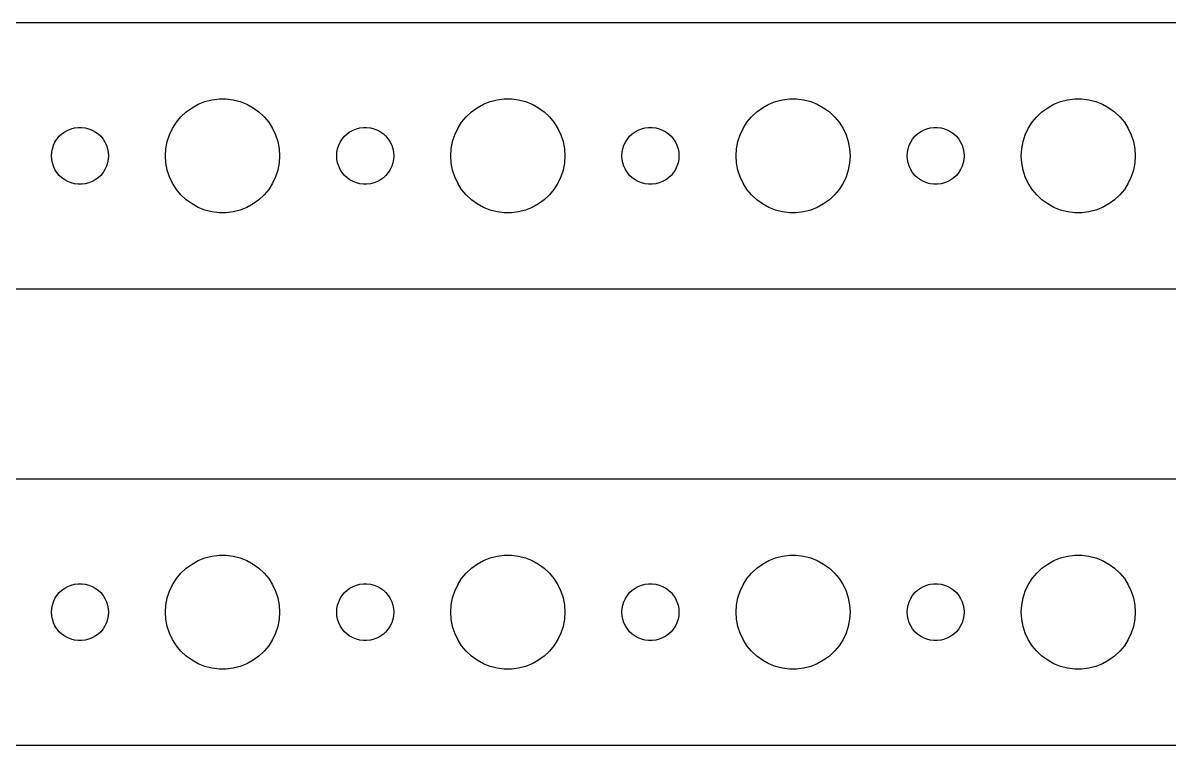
# Model space of a CAD drawing. Header units: metres. Extents: x -247 to 247, y 41 to 79.
# Drawn here: x 124.5 to 184.8, y 41 to 79 of the extents above; entities that cross this region are included whole.
import ezdxf

# ---------------------------------------------------------------- set-up
doc = ezdxf.new("R2010")
doc.units = ezdxf.units.M

msp = doc.modelspace()

# ---------------------------------------------------------------- linework, layer by layer
for p, q in [((242.314, 78.9901), (-242.314, 78.9901)), ((133.723, 74.7145), (134.073, 74.8532)), ((134.073, 74.8532), (134.438, 74.9469)), ((134.438, 74.9469), (134.812, 74.9941)), ((134.812, 74.9941), (135.188, 74.9941)), ((135.188, 74.9941), (135.562, 74.9469)), ((135.562, 74.9469), (135.927, 74.8532)), ((135.927, 74.8532), (136.277, 74.7145)), ((148.723, 74.7145), (149.073, 74.8532)), ((149.073, 74.8532), (149.438, 74.9469)), ((149.438, 74.9469), (149.812, 74.9941)), ((149.812, 74.9941), (150.188, 74.9941)), ((150.188, 74.9941), (150.562, 74.9469)), ((150.562, 74.9469), (150.927, 74.8532)), ((150.927, 74.8532), (151.277, 74.7145)), ((163.723, 74.7145), (164.073, 74.8532)), ((164.073, 74.8532), (164.438, 74.9469)), ((164.438, 74.9469), (164.812, 74.9941)), ((164.812, 74.9941), (165.188, 74.9941)), ((165.188, 74.9941), (165.562, 74.9469)), ((165.562, 74.9469), (165.927, 74.8532)), ((165.927, 74.8532), (166.277, 74.7145)), ((178.723, 74.7145), (179.073, 74.8532)), ((179.073, 74.8532), (179.438, 74.9469)), ((179.438, 74.9469), (179.812, 74.9941)), ((179.812, 74.9941), (180.188, 74.9941)), ((180.188, 74.9941), (180.562, 74.9469)), ((180.562, 74.9469), (180.927, 74.8532)), ((180.927, 74.8532), (181.277, 74.7145)), ((132.813, 74.0536), (133.088, 74.3115)), ((133.088, 74.3115), (133.393, 74.533)), ((133.393, 74.533), (133.723, 74.7145)), ((136.277, 74.7145), (136.607, 74.533)), ((136.607, 74.533), (136.912, 74.3115)), ((136.912, 74.3115), (137.187, 74.0536)), ((147.813, 74.0536), (148.088, 74.3115)), ((148.088, 74.3115), (148.393, 74.533)), ((148.393, 74.533), (148.723, 74.7145)), ((151.277, 74.7145), (151.607, 74.533)), ((151.607, 74.533), (151.912, 74.3115)), ((151.912, 74.3115), (152.187, 74.0536)), ((162.813, 74.0536), (163.088, 74.3115)), ((163.088, 74.3115), (163.393, 74.533)), ((163.393, 74.533), (163.723, 74.7145)), ((166.277, 74.7145), (166.607, 74.533)), ((166.607, 74.533), (166.912, 74.3115)), ((166.912, 74.3115), (167.187, 74.0536)), ((177.813, 74.0536), (178.088, 74.3115)), ((178.088, 74.3115), (178.393, 74.533)), ((178.393, 74.533), (178.723, 74.7145)), ((181.277, 74.7145), (181.607, 74.533)), ((181.607, 74.533), (181.912, 74.3115)), ((181.912, 74.3115), (182.187, 74.0536)), ((132.371, 73.4453), (132.573, 73.7634)), ((132.573, 73.7634), (132.813, 74.0536)), ((137.187, 74.0536), (137.427, 73.7634)), ((137.427, 73.7634), (137.629, 73.4453)), ((147.371, 73.4453), (147.573, 73.7634)), ((147.573, 73.7634), (147.813, 74.0536)), ((152.187, 74.0536), (152.427, 73.7634)), ((152.427, 73.7634), (152.629, 73.4453)), ((162.371, 73.4453), (162.573, 73.7634)), ((162.573, 73.7634), (162.813, 74.0536)), ((167.187, 74.0536), (167.427, 73.7634)), ((167.427, 73.7634), (167.629, 73.4453)), ((177.371, 73.4453), (177.573, 73.7634)), ((177.573, 73.7634), (177.813, 74.0536)), ((182.187, 74.0536), (182.427, 73.7634)), ((182.427, 73.7634), (182.629, 73.4453)), ((126.286, 72.8817), (126.407, 73.0268)), ((126.407, 73.0268), (126.544, 73.1558)), ((126.544, 73.1558), (126.696, 73.2665)), ((126.696, 73.2665), (126.861, 73.3572)), ((126.861, 73.3572), (127.036, 73.4266)), ((127.036, 73.4266), (127.219, 73.4734)), ((127.219, 73.4734), (127.406, 73.497)), ((127.406, 73.497), (127.594, 73.497)), ((127.594, 73.497), (127.781, 73.4734)), ((127.781, 73.4734), (127.964, 73.4266)), ((127.964, 73.4266), (128.139, 73.3572)), ((128.139, 73.3572), (128.304, 73.2665)), ((128.304, 73.2665), (128.456, 73.1558)), ((128.456, 73.1558), (128.593, 73.0268)), ((128.593, 73.0268), (128.714, 72.8817)), ((132.094, 72.7461), (132.211, 73.1044)), ((132.211, 73.1044), (132.371, 73.4453)), ((137.629, 73.4453), (137.789, 73.1044)), ((137.789, 73.1044), (137.906, 72.7461)), ((141.286, 72.8817), (141.407, 73.0268)), ((141.407, 73.0268), (141.544, 73.1558)), ((141.544, 73.1558), (141.696, 73.2665)), ((141.696, 73.2665), (141.861, 73.3572)), ((141.861, 73.3572), (142.036, 73.4266)), ((142.036, 73.4266), (142.219, 73.4734)), ((142.219, 73.4734), (142.406, 73.497)), ((142.406, 73.497), (142.594, 73.497)), ((142.594, 73.497), (142.781, 73.4734)), ((142.781, 73.4734), (142.964, 73.4266)), ((142.964, 73.4266), (143.139, 73.3572)), ((143.139, 73.3572), (143.304, 73.2665)), ((143.304, 73.2665), (143.456, 73.1558)), ((143.456, 73.1558), (143.593, 73.0268)), ((143.593, 73.0268), (143.714, 72.8817)), ((147.094, 72.7461), (147.211, 73.1044)), ((147.211, 73.1044), (147.371, 73.4453)), ((152.629, 73.4453), (152.789, 73.1044)), ((152.789, 73.1044), (152.906, 72.7461)), ((156.286, 72.8817), (156.407, 73.0268)), ((156.407, 73.0268), (156.544, 73.1558)), ((156.544, 73.1558), (156.696, 73.2665)), ((156.696, 73.2665), (156.861, 73.3572)), ((156.861, 73.3572), (157.036, 73.4266)), ((157.036, 73.4266), (157.219, 73.4734)), ((157.219, 73.4734), (157.406, 73.497)), ((157.406, 73.497), (157.594, 73.497)), ((157.594, 73.497), (157.781, 73.4734)), ((157.781, 73.4734), (157.964, 73.4266)), ((157.964, 73.4266), (158.139, 73.3572)), ((158.139, 73.3572), (158.304, 73.2665)), ((158.304, 73.2665), (158.456, 73.1558)), ((158.456, 73.1558), (158.593, 73.0268)), ((158.593, 73.0268), (158.714, 72.8817)), ((162.094, 72.7461), (162.211, 73.1044)), ((162.211, 73.1044), (162.371, 73.4453)), ((167.629, 73.4453), (167.789, 73.1044)), ((167.789, 73.1044), (167.906, 72.7461)), ((171.286, 72.8817), (171.407, 73.0268)), ((171.407, 73.0268), (171.544, 73.1558)), ((171.544, 73.1558), (171.696, 73.2665)), ((171.696, 73.2665), (171.861, 73.3572)), ((171.861, 73.3572), (172.036, 73.4266)), ((172.036, 73.4266), (172.219, 73.4734)), ((172.219, 73.4734), (172.406, 73.497)), ((172.406, 73.497), (172.594, 73.497)), ((172.594, 73.497), (172.781, 73.4734)), ((172.781, 73.4734), (172.964, 73.4266)), ((172.964, 73.4266), (173.139, 73.3572)), ((173.139, 73.3572), (173.304, 73.2665)), ((173.304, 73.2665), (173.456, 73.1558)), ((173.456, 73.1558), (173.593, 73.0268)), ((173.593, 73.0268), (173.714, 72.8817)), ((177.094, 72.7461), (177.211, 73.1044)), ((177.211, 73.1044), (177.371, 73.4453)), ((182.629, 73.4453), (182.789, 73.1044)), ((182.789, 73.1044), (182.906, 72.7461)), ((126.012, 72.188), (126.047, 72.373)), ((126.047, 72.373), (126.105, 72.5522)), ((126.105, 72.5522), (126.186, 72.7226)), ((126.186, 72.7226), (126.286, 72.8817)), ((128.714, 72.8817), (128.814, 72.7226)), ((128.814, 72.7226), (128.895, 72.5522)), ((128.895, 72.5522), (128.953, 72.373)), ((128.953, 72.373), (128.988, 72.188)), ((132, 72), (132.024, 72.376)), ((132.024, 72.376), (132.094, 72.7461)), ((137.906, 72.7461), (137.976, 72.376)), ((137.976, 72.376), (138, 72)), ((141.012, 72.188), (141.047, 72.373)), ((141.047, 72.373), (141.105, 72.5522)), ((141.105, 72.5522), (141.186, 72.7226)), ((141.186, 72.7226), (141.286, 72.8817)), ((143.714, 72.8817), (143.814, 72.7226)), ((143.814, 72.7226), (143.895, 72.5522)), ((143.895, 72.5522), (143.953, 72.373)), ((143.953, 72.373), (143.988, 72.188)), ((147, 72), (147.024, 72.376)), ((147.024, 72.376), (147.094, 72.7461)), ((152.906, 72.7461), (152.976, 72.376)), ((152.976, 72.376), (153, 72)), ((156.012, 72.188), (156.047, 72.373)), ((156.047, 72.373), (156.105, 72.5522)), ((156.105, 72.5522), (156.186, 72.7226)), ((156.186, 72.7226), (156.286, 72.8817)), ((158.714, 72.8817), (158.814, 72.7226)), ((158.814, 72.7226), (158.895, 72.5522)), ((158.895, 72.5522), (158.953, 72.373)), ((158.953, 72.373), (158.988, 72.188)), ((162, 72), (162.024, 72.376)), ((162.024, 72.376), (162.094, 72.7461)), ((167.906, 72.7461), (167.976, 72.376)), ((167.976, 72.376), (168, 72)), ((171.012, 72.188), (171.047, 72.373)), ((171.047, 72.373), (171.105, 72.5522)), ((171.105, 72.5522), (171.186, 72.7226)), ((171.186, 72.7226), (171.286, 72.8817)), ((173.714, 72.8817), (173.814, 72.7226)), ((173.814, 72.7226), (173.895, 72.5522)), ((173.895, 72.5522), (173.953, 72.373)), ((173.953, 72.373), (173.988, 72.188)), ((177, 72), (177.024, 72.376)), ((177.024, 72.376), (177.094, 72.7461)), ((182.906, 72.7461), (182.976, 72.376)), ((182.976, 72.376), (183, 72)), ((126, 72), (126.012, 72.188)), ((126.012, 71.812), (126, 72)), ((126.047, 71.627), (126.012, 71.812)), ((128.988, 71.812), (128.953, 71.627)), ((128.988, 72.188), (129, 72)), ((129, 72), (128.988, 71.812)), ((132.024, 71.624), (132, 72)), ((138, 72), (137.976, 71.624)), ((141, 72), (141.012, 72.188)), ((141.012, 71.812), (141, 72)), ((141.047, 71.627), (141.012, 71.812)), ((143.988, 71.812), (143.953, 71.627)), ((143.988, 72.188), (144, 72)), ((144, 72), (143.988, 71.812)), ((147.024, 71.624), (147, 72)), ((153, 72), (152.976, 71.624)), ((156, 72), (156.012, 72.188)), ((156.012, 71.812), (156, 72)), ((156.047, 71.627), (156.012, 71.812)), ((158.988, 71.812), (158.953, 71.627)), ((158.988, 72.188), (159, 72)), ((159, 72), (158.988, 71.812)), ((162.024, 71.624), (162, 72)), ((168, 72), (167.976, 71.624)), ((171, 72), (171.012, 72.188)), ((171.012, 71.812), (171, 72)), ((171.047, 71.627), (171.012, 71.812)), ((173.988, 71.812), (173.953, 71.627)), ((173.988, 72.188), (174, 72)), ((174, 72), (173.988, 71.812)), ((177.024, 71.624), (177, 72)), ((183, 72), (182.976, 71.624)), ((126.105, 71.4478), (126.047, 71.627)), ((126.186, 71.2774), (126.105, 71.4478)), ((126.286, 71.1183), (126.186, 71.2774)), ((128.814, 71.2774), (128.714, 71.1183)), ((128.895, 71.4478), (128.814, 71.2774)), ((128.953, 71.627), (128.895, 71.4478)), ((132.094, 71.2539), (132.024, 71.624)), ((132.211, 70.8956), (132.094, 71.2539)), ((137.906, 71.2539), (137.789, 70.8956)), ((137.976, 71.624), (137.906, 71.2539)), ((141.105, 71.4478), (141.047, 71.627)), ((141.186, 71.2774), (141.105, 71.4478)), ((141.286, 71.1183), (141.186, 71.2774)), ((143.814, 71.2774), (143.714, 71.1183)), ((143.895, 71.4478), (143.814, 71.2774)), ((143.953, 71.627), (143.895, 71.4478)), ((147.094, 71.2539), (147.024, 71.624)), ((147.211, 70.8956), (147.094, 71.2539)), ((152.906, 71.2539), (152.789, 70.8956)), ((152.976, 71.624), (152.906, 71.2539)), ((156.105, 71.4478), (156.047, 71.627)), ((156.186, 71.2774), (156.105, 71.4478)), ((156.286, 71.1183), (156.186, 71.2774)), ((158.814, 71.2774), (158.714, 71.1183)), ((158.895, 71.4478), (158.814, 71.2774)), ((158.953, 71.627), (158.895, 71.4478)), ((162.094, 71.2539), (162.024, 71.624)), ((162.211, 70.8956), (162.094, 71.2539)), ((167.906, 71.2539), (167.789, 70.8956)), ((167.976, 71.624), (167.906, 71.2539)), ((171.105, 71.4478), (171.047, 71.627)), ((171.186, 71.2774), (171.105, 71.4478)), ((171.286, 71.1183), (171.186, 71.2774)), ((173.814, 71.2774), (173.714, 71.1183)), ((173.895, 71.4478), (173.814, 71.2774)), ((173.953, 71.627), (173.895, 71.4478)), ((177.094, 71.2539), (177.024, 71.624)), ((177.211, 70.8956), (177.094, 71.2539)), ((182.906, 71.2539), (182.789, 70.8956)), ((182.976, 71.624), (182.906, 71.2539)), ((126.407, 70.9732), (126.286, 71.1183)), ((126.544, 70.8442), (126.407, 70.9732)), ((126.696, 70.7335), (126.544, 70.8442)), ((126.861, 70.6428), (126.696, 70.7335)), ((127.036, 70.5734), (126.861, 70.6428)), ((127.219, 70.5266), (127.036, 70.5734)), ((127.406, 70.503), (127.219, 70.5266)), ((127.781, 70.5266), (127.594, 70.503)), ((127.964, 70.5734), (127.781, 70.5266)), ((128.139, 70.6428), (127.964, 70.5734)), ((128.304, 70.7335), (128.139, 70.6428)), ((128.456, 70.8442), (128.304, 70.7335)), ((128.593, 70.9732), (128.456, 70.8442)), ((128.714, 71.1183), (128.593, 70.9732)), ((132.371, 70.5547), (132.211, 70.8956)), ((132.573, 70.2366), (132.371, 70.5547)), ((137.629, 70.5547), (137.427, 70.2366)), ((137.789, 70.8956), (137.629, 70.5547)), ((141.407, 70.9732), (141.286, 71.1183)), ((141.544, 70.8442), (141.407, 70.9732)), ((141.696, 70.7335), (141.544, 70.8442)), ((141.861, 70.6428), (141.696, 70.7335)), ((142.036, 70.5734), (141.861, 70.6428)), ((142.219, 70.5266), (142.036, 70.5734)), ((142.406, 70.503), (142.219, 70.5266)), ((142.781, 70.5266), (142.594, 70.503)), ((142.964, 70.5734), (142.781, 70.5266)), ((143.139, 70.6428), (142.964, 70.5734)), ((143.304, 70.7335), (143.139, 70.6428)), ((143.456, 70.8442), (143.304, 70.7335)), ((143.593, 70.9732), (143.456, 70.8442)), ((143.714, 71.1183), (143.593, 70.9732)), ((147.371, 70.5547), (147.211, 70.8956)), ((147.573, 70.2366), (147.371, 70.5547)), ((152.629, 70.5547), (152.427, 70.2366)), ((152.789, 70.8956), (152.629, 70.5547)), ((156.407, 70.9732), (156.286, 71.1183)), ((156.544, 70.8442), (156.407, 70.9732)), ((156.696, 70.7335), (156.544, 70.8442)), ((156.861, 70.6428), (156.696, 70.7335)), ((157.036, 70.5734), (156.861, 70.6428)), ((157.219, 70.5266), (157.036, 70.5734)), ((157.406, 70.503), (157.219, 70.5266)), ((157.781, 70.5266), (157.594, 70.503)), ((157.964, 70.5734), (157.781, 70.5266)), ((158.139, 70.6428), (157.964, 70.5734)), ((158.304, 70.7335), (158.139, 70.6428)), ((158.456, 70.8442), (158.304, 70.7335)), ((158.593, 70.9732), (158.456, 70.8442)), ((158.714, 71.1183), (158.593, 70.9732)), ((162.371, 70.5547), (162.211, 70.8956)), ((162.573, 70.2366), (162.371, 70.5547)), ((167.629, 70.5547), (167.427, 70.2366)), ((167.789, 70.8956), (167.629, 70.5547)), ((171.407, 70.9732), (171.286, 71.1183)), ((171.544, 70.8442), (171.407, 70.9732)), ((171.696, 70.7335), (171.544, 70.8442)), ((171.861, 70.6428), (171.696, 70.7335)), ((172.036, 70.5734), (171.861, 70.6428)), ((172.219, 70.5266), (172.036, 70.5734)), ((172.406, 70.503), (172.219, 70.5266)), ((172.781, 70.5266), (172.594, 70.503)), ((172.964, 70.5734), (172.781, 70.5266)), ((173.139, 70.6428), (172.964, 70.5734)), ((173.304, 70.7335), (173.139, 70.6428)), ((173.456, 70.8442), (173.304, 70.7335)), ((173.593, 70.9732), (173.456, 70.8442)), ((173.714, 71.1183), (173.593, 70.9732)), ((177.371, 70.5547), (177.211, 70.8956)), ((177.573, 70.2366), (177.371, 70.5547)), ((182.629, 70.5547), (182.427, 70.2366)), ((182.789, 70.8956), (182.629, 70.5547)), ((127.594, 70.503), (127.406, 70.503)), ((132.813, 69.9464), (132.573, 70.2366)), ((133.088, 69.6885), (132.813, 69.9464)), ((137.187, 69.9464), (136.912, 69.6885)), ((137.427, 70.2366), (137.187, 69.9464)), ((142.594, 70.503), (142.406, 70.503)), ((147.813, 69.9464), (147.573, 70.2366)), ((148.088, 69.6885), (147.813, 69.9464)), ((152.187, 69.9464), (151.912, 69.6885)), ((152.427, 70.2366), (152.187, 69.9464)), ((157.594, 70.503), (157.406, 70.503)), ((162.813, 69.9464), (162.573, 70.2366)), ((163.088, 69.6885), (162.813, 69.9464)), ((167.187, 69.9464), (166.912, 69.6885)), ((167.427, 70.2366), (167.187, 69.9464)), ((172.594, 70.503), (172.406, 70.503)), ((177.813, 69.9464), (177.573, 70.2366)), ((178.088, 69.6885), (177.813, 69.9464)), ((182.187, 69.9464), (181.912, 69.6885)), ((182.427, 70.2366), (182.187, 69.9464)), ((133.393, 69.467), (133.088, 69.6885)), ((133.723, 69.2855), (133.393, 69.467)), ((136.607, 69.467), (136.277, 69.2855)), ((136.912, 69.6885), (136.607, 69.467)), ((148.393, 69.467), (148.088, 69.6885)), ((148.723, 69.2855), (148.393, 69.467)), ((151.607, 69.467), (151.277, 69.2855)), ((151.912, 69.6885), (151.607, 69.467)), ((163.393, 69.467), (163.088, 69.6885)), ((163.723, 69.2855), (163.393, 69.467)), ((166.607, 69.467), (166.277, 69.2855)), ((166.912, 69.6885), (166.607, 69.467)), ((178.393, 69.467), (178.088, 69.6885)), ((178.723, 69.2855), (178.393, 69.467)), ((181.607, 69.467), (181.277, 69.2855)), ((181.912, 69.6885), (181.607, 69.467)), ((134.073, 69.1468), (133.723, 69.2855)), ((134.438, 69.0531), (134.073, 69.1468)), ((134.812, 69.0059), (134.438, 69.0531)), ((135.188, 69.0059), (134.812, 69.0059)), ((135.562, 69.0531), (135.188, 69.0059)), ((135.927, 69.1468), (135.562, 69.0531)), ((136.277, 69.2855), (135.927, 69.1468)), ((149.073, 69.1468), (148.723, 69.2855)), ((149.438, 69.0531), (149.073, 69.1468)), ((149.812, 69.0059), (149.438, 69.0531)), ((150.188, 69.0059), (149.812, 69.0059)), ((150.562, 69.0531), (150.188, 69.0059)), ((150.927, 69.1468), (150.562, 69.0531)), ((151.277, 69.2855), (150.927, 69.1468)), ((164.073, 69.1468), (163.723, 69.2855)), ((164.438, 69.0531), (164.073, 69.1468)), ((164.812, 69.0059), (164.438, 69.0531)), ((165.188, 69.0059), (164.812, 69.0059)), ((165.562, 69.0531), (165.188, 69.0059)), ((165.927, 69.1468), (165.562, 69.0531)), ((166.277, 69.2855), (165.927, 69.1468)), ((179.073, 69.1468), (178.723, 69.2855)), ((179.438, 69.0531), (179.073, 69.1468)), ((179.812, 69.0059), (179.438, 69.0531)), ((180.188, 69.0059), (179.812, 69.0059)), ((180.562, 69.0531), (180.188, 69.0059)), ((180.927, 69.1468), (180.562, 69.0531)), ((181.277, 69.2855), (180.927, 69.1468)), ((-242.314, 65.0099), (242.314, 65.0099)), ((242.314, 54.9901), (-242.314, 54.9901)), ((133.393, 50.533), (133.723, 50.7145)), ((133.723, 50.7145), (134.073, 50.8532)), ((134.073, 50.8532), (134.438, 50.9469)), ((134.438, 50.9469), (134.812, 50.9941)), ((134.812, 50.9941), (135.188, 50.9941)), ((135.188, 50.9941), (135.562, 50.9469)), ((135.562, 50.9469), (135.927, 50.8532)), ((135.927, 50.8532), (136.277, 50.7145)), ((136.277, 50.7145), (136.607, 50.533)), ((148.393, 50.533), (148.723, 50.7145)), ((148.723, 50.7145), (149.073, 50.8532)), ((149.073, 50.8532), (149.438, 50.9469)), ((149.438, 50.9469), (149.812, 50.9941)), ((149.812, 50.9941), (150.188, 50.9941)), ((150.188, 50.9941), (150.562, 50.9469)), ((150.562, 50.9469), (150.927, 50.8532)), ((150.927, 50.8532), (151.277, 50.7145)), ((151.277, 50.7145), (151.607, 50.533)), ((163.393, 50.533), (163.723, 50.7145)), ((163.723, 50.7145), (164.073, 50.8532)), ((164.073, 50.8532), (164.438, 50.9469)), ((164.438, 50.9469), (164.812, 50.9941)), ((164.812, 50.9941), (165.188, 50.9941)), ((165.188, 50.9941), (165.562, 50.9469)), ((165.562, 50.9469), (165.927, 50.8532)), ((165.927, 50.8532), (166.277, 50.7145)), ((166.277, 50.7145), (166.607, 50.533)), ((178.393, 50.533), (178.723, 50.7145)), ((178.723, 50.7145), (179.073, 50.8532)), ((179.073, 50.8532), (179.438, 50.9469)), ((179.438, 50.9469), (179.812, 50.9941)), ((179.812, 50.9941), (180.188, 50.9941)), ((180.188, 50.9941), (180.562, 50.9469)), ((180.562, 50.9469), (180.927, 50.8532)), ((180.927, 50.8532), (181.277, 50.7145)), ((181.277, 50.7145), (181.607, 50.533)), ((132.573, 49.7634), (132.813, 50.0536)), ((132.813, 50.0536), (133.088, 50.3115)), ((133.088, 50.3115), (133.393, 50.533)), ((136.607, 50.533), (136.912, 50.3115)), ((136.912, 50.3115), (137.187, 50.0536)), ((137.187, 50.0536), (137.427, 49.7634)), ((147.573, 49.7634), (147.813, 50.0536)), ((147.813, 50.0536), (148.088, 50.3115)), ((148.088, 50.3115), (148.393, 50.533)), ((151.607, 50.533), (151.912, 50.3115)), ((151.912, 50.3115), (152.187, 50.0536)), ((152.187, 50.0536), (152.427, 49.7634)), ((162.573, 49.7634), (162.813, 50.0536)), ((162.813, 50.0536), (163.088, 50.3115)), ((163.088, 50.3115), (163.393, 50.533)), ((166.607, 50.533), (166.912, 50.3115)), ((166.912, 50.3115), (167.187, 50.0536)), ((167.187, 50.0536), (167.427, 49.7634)), ((177.573, 49.7634), (177.813, 50.0536)), ((177.813, 50.0536), (178.088, 50.3115)), ((178.088, 50.3115), (178.393, 50.533)), ((181.607, 50.533), (181.912, 50.3115)), ((181.912, 50.3115), (182.187, 50.0536)), ((182.187, 50.0536), (182.427, 49.7634)), ((126.861, 49.3572), (127.036, 49.4266)), ((127.036, 49.4266), (127.219, 49.4734)), ((127.219, 49.4734), (127.406, 49.497)), ((127.406, 49.497), (127.594, 49.497)), ((127.594, 49.497), (127.781, 49.4734)), ((127.781, 49.4734), (127.964, 49.4266)), ((127.964, 49.4266), (128.139, 49.3572)), ((132.211, 49.1044), (132.371, 49.4453)), ((132.371, 49.4453), (132.573, 49.7634)), ((137.427, 49.7634), (137.629, 49.4453)), ((137.629, 49.4453), (137.789, 49.1044)), ((141.861, 49.3572), (142.036, 49.4266)), ((142.036, 49.4266), (142.219, 49.4734)), ((142.219, 49.4734), (142.406, 49.497)), ((142.406, 49.497), (142.594, 49.497)), ((142.594, 49.497), (142.781, 49.4734)), ((142.781, 49.4734), (142.964, 49.4266)), ((142.964, 49.4266), (143.139, 49.3572)), ((147.211, 49.1044), (147.371, 49.4453)), ((147.371, 49.4453), (147.573, 49.7634)), ((152.427, 49.7634), (152.629, 49.4453)), ((152.629, 49.4453), (152.789, 49.1044)), ((156.861, 49.3572), (157.036, 49.4266)), ((157.036, 49.4266), (157.219, 49.4734)), ((157.219, 49.4734), (157.406, 49.497)), ((157.406, 49.497), (157.594, 49.497)), ((157.594, 49.497), (157.781, 49.4734)), ((157.781, 49.4734), (157.964, 49.4266)), ((157.964, 49.4266), (158.139, 49.3572)), ((162.211, 49.1044), (162.371, 49.4453)), ((162.371, 49.4453), (162.573, 49.7634)), ((167.427, 49.7634), (167.629, 49.4453)), ((167.629, 49.4453), (167.789, 49.1044)), ((171.861, 49.3572), (172.036, 49.4266)), ((172.036, 49.4266), (172.219, 49.4734)), ((172.219, 49.4734), (172.406, 49.497)), ((172.406, 49.497), (172.594, 49.497)), ((172.594, 49.497), (172.781, 49.4734)), ((172.781, 49.4734), (172.964, 49.4266)), ((172.964, 49.4266), (173.139, 49.3572)), ((177.211, 49.1044), (177.371, 49.4453)), ((177.371, 49.4453), (177.573, 49.7634)), ((182.427, 49.7634), (182.629, 49.4453)), ((182.629, 49.4453), (182.789, 49.1044)), ((126.186, 48.7226), (126.286, 48.8817)), ((126.286, 48.8817), (126.407, 49.0268)), ((126.407, 49.0268), (126.544, 49.1558)), ((126.544, 49.1558), (126.696, 49.2665)), ((126.696, 49.2665), (126.861, 49.3572)), ((128.139, 49.3572), (128.304, 49.2665)), ((128.304, 49.2665), (128.456, 49.1558)), ((128.456, 49.1558), (128.593, 49.0268)), ((128.593, 49.0268), (128.714, 48.8817)), ((128.714, 48.8817), (128.814, 48.7226)), ((132.094, 48.7461), (132.211, 49.1044)), ((137.789, 49.1044), (137.906, 48.7461)), ((141.186, 48.7226), (141.286, 48.8817)), ((141.286, 48.8817), (141.407, 49.0268)), ((141.407, 49.0268), (141.544, 49.1558)), ((141.544, 49.1558), (141.696, 49.2665)), ((141.696, 49.2665), (141.861, 49.3572)), ((143.139, 49.3572), (143.304, 49.2665)), ((143.304, 49.2665), (143.456, 49.1558)), ((143.456, 49.1558), (143.593, 49.0268)), ((143.593, 49.0268), (143.714, 48.8817)), ((143.714, 48.8817), (143.814, 48.7226)), ((147.094, 48.7461), (147.211, 49.1044)), ((152.789, 49.1044), (152.906, 48.7461)), ((156.186, 48.7226), (156.286, 48.8817)), ((156.286, 48.8817), (156.407, 49.0268)), ((156.407, 49.0268), (156.544, 49.1558)), ((156.544, 49.1558), (156.696, 49.2665)), ((156.696, 49.2665), (156.861, 49.3572)), ((158.139, 49.3572), (158.304, 49.2665)), ((158.304, 49.2665), (158.456, 49.1558)), ((158.456, 49.1558), (158.593, 49.0268)), ((158.593, 49.0268), (158.714, 48.8817)), ((158.714, 48.8817), (158.814, 48.7226)), ((162.094, 48.7461), (162.211, 49.1044)), ((167.789, 49.1044), (167.906, 48.7461)), ((171.186, 48.7226), (171.286, 48.8817)), ((171.286, 48.8817), (171.407, 49.0268)), ((171.407, 49.0268), (171.544, 49.1558)), ((171.544, 49.1558), (171.696, 49.2665)), ((171.696, 49.2665), (171.861, 49.3572)), ((173.139, 49.3572), (173.304, 49.2665)), ((173.304, 49.2665), (173.456, 49.1558)), ((173.456, 49.1558), (173.593, 49.0268)), ((173.593, 49.0268), (173.714, 48.8817)), ((173.714, 48.8817), (173.814, 48.7226)), ((177.094, 48.7461), (177.211, 49.1044)), ((182.789, 49.1044), (182.906, 48.7461)), ((126.012, 48.188), (126.047, 48.373)), ((126.047, 48.373), (126.105, 48.5522)), ((126.105, 48.5522), (126.186, 48.7226)), ((128.814, 48.7226), (128.895, 48.5522)), ((128.895, 48.5522), (128.953, 48.373)), ((128.953, 48.373), (128.988, 48.188)), ((132, 48), (132.024, 48.376)), ((132.024, 48.376), (132.094, 48.7461)), ((137.906, 48.7461), (137.976, 48.376)), ((137.976, 48.376), (138, 48)), ((141.012, 48.188), (141.047, 48.373)), ((141.047, 48.373), (141.105, 48.5522)), ((141.105, 48.5522), (141.186, 48.7226)), ((143.814, 48.7226), (143.895, 48.5522)), ((143.895, 48.5522), (143.953, 48.373)), ((143.953, 48.373), (143.988, 48.188)), ((147, 48), (147.024, 48.376)), ((147.024, 48.376), (147.094, 48.7461)), ((152.906, 48.7461), (152.976, 48.376)), ((152.976, 48.376), (153, 48)), ((156.012, 48.188), (156.047, 48.373)), ((156.047, 48.373), (156.105, 48.5522)), ((156.105, 48.5522), (156.186, 48.7226)), ((158.814, 48.7226), (158.895, 48.5522)), ((158.895, 48.5522), (158.953, 48.373)), ((158.953, 48.373), (158.988, 48.188)), ((162, 48), (162.024, 48.376)), ((162.024, 48.376), (162.094, 48.7461)), ((167.906, 48.7461), (167.976, 48.376)), ((167.976, 48.376), (168, 48)), ((171.012, 48.188), (171.047, 48.373)), ((171.047, 48.373), (171.105, 48.5522)), ((171.105, 48.5522), (171.186, 48.7226)), ((173.814, 48.7226), (173.895, 48.5522)), ((173.895, 48.5522), (173.953, 48.373)), ((173.953, 48.373), (173.988, 48.188)), ((177, 48), (177.024, 48.376)), ((177.024, 48.376), (177.094, 48.7461)), ((182.906, 48.7461), (182.976, 48.376)), ((182.976, 48.376), (183, 48)), ((126, 48), (126.012, 48.188)), ((126.012, 47.812), (126, 48)), ((126.047, 47.627), (126.012, 47.812)), ((126.105, 47.4478), (126.047, 47.627)), ((128.953, 47.627), (128.895, 47.4478)), ((128.988, 47.812), (128.953, 47.627)), ((128.988, 48.188), (129, 48)), ((129, 48), (128.988, 47.812)), ((132.024, 47.624), (132, 48)), ((132.094, 47.2539), (132.024, 47.624)), ((137.976, 47.624), (137.906, 47.2539)), ((138, 48), (137.976, 47.624)), ((141, 48), (141.012, 48.188)), ((141.012, 47.812), (141, 48)), ((141.047, 47.627), (141.012, 47.812)), ((141.105, 47.4478), (141.047, 47.627)), ((143.953, 47.627), (143.895, 47.4478)), ((143.988, 47.812), (143.953, 47.627)), ((143.988, 48.188), (144, 48)), ((144, 48), (143.988, 47.812)), ((147.024, 47.624), (147, 48)), ((147.094, 47.2539), (147.024, 47.624)), ((152.976, 47.624), (152.906, 47.2539)), ((153, 48), (152.976, 47.624)), ((156, 48), (156.012, 48.188)), ((156.012, 47.812), (156, 48)), ((156.047, 47.627), (156.012, 47.812)), ((156.105, 47.4478), (156.047, 47.627)), ((158.953, 47.627), (158.895, 47.4478)), ((158.988, 47.812), (158.953, 47.627)), ((158.988, 48.188), (159, 48)), ((159, 48), (158.988, 47.812)), ((162.024, 47.624), (162, 48)), ((162.094, 47.2539), (162.024, 47.624)), ((167.976, 47.624), (167.906, 47.2539)), ((168, 48), (167.976, 47.624)), ((171, 48), (171.012, 48.188)), ((171.012, 47.812), (171, 48)), ((171.047, 47.627), (171.012, 47.812)), ((171.105, 47.4478), (171.047, 47.627)), ((173.953, 47.627), (173.895, 47.4478)), ((173.988, 47.812), (173.953, 47.627)), ((173.988, 48.188), (174, 48)), ((174, 48), (173.988, 47.812)), ((177.024, 47.624), (177, 48)), ((177.094, 47.2539), (177.024, 47.624)), ((182.976, 47.624), (182.906, 47.2539)), ((183, 48), (182.976, 47.624)), ((126.186, 47.2774), (126.105, 47.4478)), ((126.286, 47.1183), (126.186, 47.2774)), ((126.407, 46.9732), (126.286, 47.1183)), ((128.714, 47.1183), (128.593, 46.9732)), ((128.814, 47.2774), (128.714, 47.1183)), ((128.895, 47.4478), (128.814, 47.2774)), ((132.211, 46.8956), (132.094, 47.2539)), ((137.906, 47.2539), (137.789, 46.8956)), ((141.186, 47.2774), (141.105, 47.4478)), ((141.286, 47.1183), (141.186, 47.2774)), ((141.407, 46.9732), (141.286, 47.1183)), ((143.714, 47.1183), (143.593, 46.9732)), ((143.814, 47.2774), (143.714, 47.1183)), ((143.895, 47.4478), (143.814, 47.2774)), ((147.211, 46.8956), (147.094, 47.2539)), ((152.906, 47.2539), (152.789, 46.8956)), ((156.186, 47.2774), (156.105, 47.4478)), ((156.286, 47.1183), (156.186, 47.2774)), ((156.407, 46.9732), (156.286, 47.1183)), ((158.714, 47.1183), (158.593, 46.9732)), ((158.814, 47.2774), (158.714, 47.1183)), ((158.895, 47.4478), (158.814, 47.2774)), ((162.211, 46.8956), (162.094, 47.2539)), ((167.906, 47.2539), (167.789, 46.8956)), ((171.186, 47.2774), (171.105, 47.4478)), ((171.286, 47.1183), (171.186, 47.2774)), ((171.407, 46.9732), (171.286, 47.1183)), ((173.714, 47.1183), (173.593, 46.9732)), ((173.814, 47.2774), (173.714, 47.1183)), ((173.895, 47.4478), (173.814, 47.2774)), ((177.211, 46.8956), (177.094, 47.2539)), ((182.906, 47.2539), (182.789, 46.8956)), ((126.544, 46.8442), (126.407, 46.9732)), ((126.696, 46.7335), (126.544, 46.8442)), ((126.861, 46.6428), (126.696, 46.7335)), ((127.036, 46.5734), (126.861, 46.6428)), ((127.219, 46.5266), (127.036, 46.5734)), ((127.406, 46.503), (127.219, 46.5266)), ((127.594, 46.503), (127.406, 46.503)), ((127.781, 46.5266), (127.594, 46.503)), ((127.964, 46.5734), (127.781, 46.5266)), ((128.139, 46.6428), (127.964, 46.5734)), ((128.304, 46.7335), (128.139, 46.6428)), ((128.456, 46.8442), (128.304, 46.7335)), ((128.593, 46.9732), (128.456, 46.8442)), ((132.371, 46.5547), (132.211, 46.8956)), ((132.573, 46.2366), (132.371, 46.5547)), ((137.629, 46.5547), (137.427, 46.2366)), ((137.789, 46.8956), (137.629, 46.5547)), ((141.544, 46.8442), (141.407, 46.9732)), ((141.696, 46.7335), (141.544, 46.8442)), ((141.861, 46.6428), (141.696, 46.7335)), ((142.036, 46.5734), (141.861, 46.6428)), ((142.219, 46.5266), (142.036, 46.5734)), ((142.406, 46.503), (142.219, 46.5266)), ((142.594, 46.503), (142.406, 46.503)), ((142.781, 46.5266), (142.594, 46.503)), ((142.964, 46.5734), (142.781, 46.5266)), ((143.139, 46.6428), (142.964, 46.5734)), ((143.304, 46.7335), (143.139, 46.6428)), ((143.456, 46.8442), (143.304, 46.7335)), ((143.593, 46.9732), (143.456, 46.8442)), ((147.371, 46.5547), (147.211, 46.8956)), ((147.573, 46.2366), (147.371, 46.5547)), ((152.629, 46.5547), (152.427, 46.2366)), ((152.789, 46.8956), (152.629, 46.5547)), ((156.544, 46.8442), (156.407, 46.9732)), ((156.696, 46.7335), (156.544, 46.8442)), ((156.861, 46.6428), (156.696, 46.7335)), ((157.036, 46.5734), (156.861, 46.6428)), ((157.219, 46.5266), (157.036, 46.5734)), ((157.406, 46.503), (157.219, 46.5266)), ((157.594, 46.503), (157.406, 46.503)), ((157.781, 46.5266), (157.594, 46.503)), ((157.964, 46.5734), (157.781, 46.5266)), ((158.139, 46.6428), (157.964, 46.5734)), ((158.304, 46.7335), (158.139, 46.6428)), ((158.456, 46.8442), (158.304, 46.7335)), ((158.593, 46.9732), (158.456, 46.8442)), ((162.371, 46.5547), (162.211, 46.8956)), ((162.573, 46.2366), (162.371, 46.5547)), ((167.629, 46.5547), (167.427, 46.2366)), ((167.789, 46.8956), (167.629, 46.5547)), ((171.544, 46.8442), (171.407, 46.9732)), ((171.696, 46.7335), (171.544, 46.8442)), ((171.861, 46.6428), (171.696, 46.7335)), ((172.036, 46.5734), (171.861, 46.6428)), ((172.219, 46.5266), (172.036, 46.5734)), ((172.406, 46.503), (172.219, 46.5266)), ((172.594, 46.503), (172.406, 46.503)), ((172.781, 46.5266), (172.594, 46.503)), ((172.964, 46.5734), (172.781, 46.5266)), ((173.139, 46.6428), (172.964, 46.5734)), ((173.304, 46.7335), (173.139, 46.6428)), ((173.456, 46.8442), (173.304, 46.7335)), ((173.593, 46.9732), (173.456, 46.8442)), ((177.371, 46.5547), (177.211, 46.8956)), ((177.573, 46.2366), (177.371, 46.5547)), ((182.629, 46.5547), (182.427, 46.2366)), ((182.789, 46.8956), (182.629, 46.5547)), ((132.813, 45.9464), (132.573, 46.2366)), ((133.088, 45.6885), (132.813, 45.9464)), ((137.187, 45.9464), (136.912, 45.6885)), ((137.427, 46.2366), (137.187, 45.9464)), ((147.813, 45.9464), (147.573, 46.2366)), ((148.088, 45.6885), (147.813, 45.9464)), ((152.187, 45.9464), (151.912, 45.6885)), ((152.427, 46.2366), (152.187, 45.9464)), ((162.813, 45.9464), (162.573, 46.2366)), ((163.088, 45.6885), (162.813, 45.9464)), ((167.187, 45.9464), (166.912, 45.6885)), ((167.427, 46.2366), (167.187, 45.9464)), ((177.813, 45.9464), (177.573, 46.2366)), ((178.088, 45.6885), (177.813, 45.9464)), ((182.187, 45.9464), (181.912, 45.6885)), ((182.427, 46.2366), (182.187, 45.9464)), ((133.393, 45.467), (133.088, 45.6885)), ((133.723, 45.2855), (133.393, 45.467)), ((134.073, 45.1468), (133.723, 45.2855)), ((136.277, 45.2855), (135.927, 45.1468)), ((136.607, 45.467), (136.277, 45.2855)), ((136.912, 45.6885), (136.607, 45.467)), ((148.393, 45.467), (148.088, 45.6885)), ((148.723, 45.2855), (148.393, 45.467)), ((149.073, 45.1468), (148.723, 45.2855)), ((151.277, 45.2855), (150.927, 45.1468)), ((151.607, 45.467), (151.277, 45.2855)), ((151.912, 45.6885), (151.607, 45.467)), ((163.393, 45.467), (163.088, 45.6885)), ((163.723, 45.2855), (163.393, 45.467)), ((164.073, 45.1468), (163.723, 45.2855)), ((166.277, 45.2855), (165.927, 45.1468)), ((166.607, 45.467), (166.277, 45.2855)), ((166.912, 45.6885), (166.607, 45.467)), ((178.393, 45.467), (178.088, 45.6885)), ((178.723, 45.2855), (178.393, 45.467)), ((179.073, 45.1468), (178.723, 45.2855)), ((181.277, 45.2855), (180.927, 45.1468)), ((181.607, 45.467), (181.277, 45.2855)), ((181.912, 45.6885), (181.607, 45.467)), ((134.438, 45.0531), (134.073, 45.1468)), ((134.812, 45.0059), (134.438, 45.0531)), ((135.188, 45.0059), (134.812, 45.0059)), ((135.562, 45.0531), (135.188, 45.0059)), ((135.927, 45.1468), (135.562, 45.0531)), ((149.438, 45.0531), (149.073, 45.1468)), ((149.812, 45.0059), (149.438, 45.0531)), ((150.188, 45.0059), (149.812, 45.0059)), ((150.562, 45.0531), (150.188, 45.0059)), ((150.927, 45.1468), (150.562, 45.0531)), ((164.438, 45.0531), (164.073, 45.1468)), ((164.812, 45.0059), (164.438, 45.0531)), ((165.188, 45.0059), (164.812, 45.0059)), ((165.562, 45.0531), (165.188, 45.0059)), ((165.927, 45.1468), (165.562, 45.0531)), ((179.438, 45.0531), (179.073, 45.1468)), ((179.812, 45.0059), (179.438, 45.0531)), ((180.188, 45.0059), (179.812, 45.0059)), ((180.562, 45.0531), (180.188, 45.0059)), ((180.927, 45.1468), (180.562, 45.0531)), ((-242.314, 41.0099), (242.314, 41.0099))]:
    msp.add_line(p, q)

doc.saveas('drawing.dxf')
